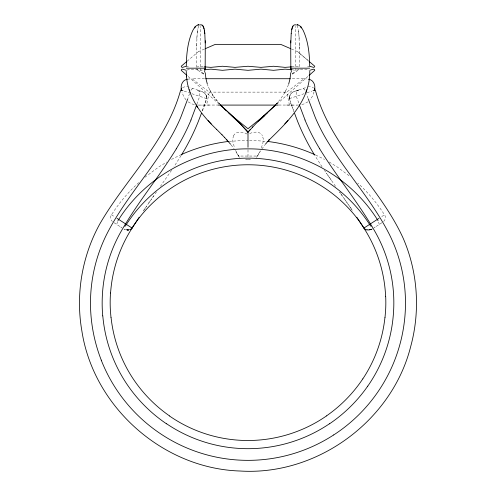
<?xml version="1.0" encoding="UTF-8"?>
<svg xmlns="http://www.w3.org/2000/svg" width="496" height="496" viewBox="0 0 496 496"><rect width="100%" height="100%" fill="white"/><g stroke="black" fill="none" stroke-linecap="round" stroke-linejoin="round"><path stroke-width="0.37" stroke-dasharray="2.48 1.86" d="M299.206 66.737L299.305 44.361L298.846 33.592A32.19 21.632 -90 0 0 298.394 29.983L298.108 28.619A12.102 8.134 90 0 0 297.792 27.466L297.222 26.096M198.778 26.096L198.208 27.466A12.096 8.128 90 0 0 197.892 28.619L197.613 29.989A32.19 21.632 -90 0 0 197.166 33.523L196.695 44.361L196.794 66.737M196.683 46.19L196.689 45.086M196.695 44.361L196.707 43.636M299.169 69.093L298.648 69.893M204.55 78.721L192.033 78.721L209.244 92.12L206.584 105.04M197.675 29.642L197.743 29.301M314.055 91.903L312.375 96.379L309.988 99.932M189.553 93.589L187.941 98.363M205.964 100.254L201.996 111.767C204.259 105.481 211.215 94.104 200.973 91.19L189.832 87.457M196.869 104.241C197.718 100.08 202.827 93.13 197.501 90.03L200.062 91.276L197.501 90.03M288.443 84.742L284.778 92.802L285.87 90.793M261.417 147.889L263.041 142.278A17.106 17.106 0 0 0 263.221 140.858L263.271 139.432A10.689 10.689 0 0 0 263.215 138.576L262.372 135.656M117.49 221.545L116.777 224.471M233.628 135.656L232.785 138.576A10.689 10.689 0 0 0 232.729 139.432L232.779 140.858A17.106 17.106 0 0 0 232.959 142.278L234.583 147.889M138.756 182.627C128.073 192.287 118.662 203.416 110.999 215.611C110.186 217.632 110.782 220.05 112.363 221.52M190.861 90.322L192.597 88.387M256.165 157.418L256.971 156.705A3.528 3.528 0 0 0 257.461 156.048L259.724 151.801A52.526 52.526 0 0 0 260.394 150.356M235.606 150.356A52.526 52.526 0 0 0 236.276 151.795L238.539 156.048L257.43 156.048L258.187 154.771M284.977 92.43L280.06 99.665L275.212 105.22M257.449 156.048L260.667 150.815M181.071 155.651L173.947 166.786M143.332 210.967L144.305 209.523M143.815 210.242L146.742 205.921M145.278 208.078L156.476 191.921M171.622 170.252L160.487 186.242M148.707 203.05L151.677 198.76M152.675 197.334L153.673 195.908M261.783 149.091L264.945 144.826M383.637 221.52C385.218 220.05 385.814 217.632 385.001 215.611C377.475 203.62 368.243 192.671 357.796 183.123M275.683 104.706L278.12 102.015L276.191 104.148M379.223 224.471L378.51 221.545M276.88 104.098L307.892 76.458M187.091 61.244L198.295 51.714M144.919 177.27L158.615 167.071L166.83 161.987M209.244 92.12L286.756 92.12L303.967 78.721L291.45 78.721M307.997 101.785L304.426 103.794L301.655 104.619M298.015 70.333L294.593 72.639A30.132 11.265 -37.1 0 1 293.942 73.067L292.249 74.059L291.729 73.216L292.225 74.065L295.194 70.32L295.194 26.35M381.722 216.585L384.555 214.756M381.945 222.716L374.536 227.497M375.298 227.007L373.996 227.41M372.527 228.799L370.202 229.859L366.408 229.908L368.894 230.119L372.527 228.799L369.545 230.02L366.389 229.915L370.202 229.859L371.988 229.121M182.528 87.532L185.845 86.515L188.058 86.868M171.473 159.408L180.321 155.037M298.499 90.03L295.938 91.276L298.499 90.03C293.173 93.13 298.282 100.08 299.131 104.241M249.662 133.641L250.548 133.244A14.905 14.905 0 0 1 253.332 132.395L255.992 132.122L258.552 132.494A6.516 6.516 0 0 1 262.396 135.644M198.257 51.727L204.65 48.961M129.623 229.611L128.39 230.132L125.798 229.859L124.012 229.121M295.027 91.19C284.648 94.221 292.088 105.288 294.004 111.767C292.032 105.295 284.723 94.228 295.027 91.19L306.168 87.457M129.388 229.772L128.39 230.132L124.583 229.406M289.484 98.605L304.116 93.707M306.956 92.758L311.773 91.14M187.017 70.103C192.646 67.512 198.617 71.244 204.271 69.694M307.582 66.879L308.983 66.464M196.397 67.09L200.806 66.253L204.271 66.848M187.531 79.18L192.163 78.721M291.729 66.848L295.194 66.253L299.603 67.09M307.942 86.868L310.155 86.515L313.472 87.532M303.403 88.387L305.139 90.322M229.084 141.372L248 140.232M367.803 230.008L370.202 229.859M249.091 159.532L246.909 159.532M296.856 105.084L298.518 105.028M202.529 105.084L209.492 105.04M199.101 105.084L217.279 105.04M278.721 105.04L296.899 105.084M286.508 105.04L293.471 105.084M126.92 230.001L128.197 230.008L125.798 229.859L129.611 229.915L125.81 229.865M249.519 140.256L266.916 141.372M303.837 78.721L308.469 79.18M197.482 105.028L199.144 105.084M122.004 227.41L120.702 227.007M291.729 69.694C297.383 71.244 303.354 67.512 308.983 70.103M194.345 104.619L191.574 103.794L188.003 101.785M187.017 66.464L188.418 66.879M184.227 91.14L189.044 92.758M191.884 93.707L206.516 98.605C207.44 95.071 204.011 92.182 200.973 91.19M291.35 48.961L297.743 51.727L308.909 61.244L297.705 51.714M315.679 155.037L324.527 159.408M247.188 134.1L245.452 133.244A14.905 14.905 0 0 0 242.668 132.395L240.008 132.122L237.448 132.494A6.516 6.516 0 0 0 233.604 135.644M329.17 161.987L337.385 167.071L350.505 176.805M197.966 70.314L201.407 72.639A30.132 11.265 37.1 0 0 202.058 73.067L203.751 74.059L204.271 73.216L203.775 74.065L200.806 70.32L200.806 26.35M111.445 214.756L114.278 216.585M114.055 222.716L121.464 227.497M197.78 70.19L197.352 69.893M197.365 69.899L196.825 68.801L196.831 69.167M239.835 157.418L239.029 156.705A3.528 3.528 0 0 1 238.539 156.048L235.333 150.815M188.108 76.458L219.12 104.098M219.976 104.315L213.875 96.912M220.317 104.706L213.726 96.72L214.049 97.173L209.386 89.274M186.012 99.932L183.625 96.379L181.945 91.903M231.055 144.826L234.217 149.091M339.661 192.113L340.33 193.062L339.524 191.921M335.513 186.242L324.378 170.252M340.659 193.533L349.258 205.921M341.329 194.482L343.325 197.334M330.305 178.845L331.303 180.265M329.307 177.419L326.337 173.129M344.317 198.76L350.722 208.078M350.232 207.359L352.668 210.967M351.211 208.797L352.185 210.242M322.053 166.786L314.929 155.651M212.815 95.375L213.106 95.827L211.959 94.017M237.813 154.771L238.551 156.048M210.13 90.793L211.135 92.622M209.467 89.435L207.979 85.932M207.557 84.742L208.041 86.112M308.059 98.363L306.447 93.589M289.416 105.04L286.756 92.12M298.84 33.517L298.846 33.592A32.166 21.613 90 0 0 298.394 29.983M299.293 43.636L299.305 44.361M299.311 45.086L299.317 46.19M299.317 47.3L299.317 48.403M248 149.736L248 157.542M250.474 159.34A14.248 14.248 0 0 1 249.091 159.396M294.593 72.639A27.968 10.459 -37.1 0 1 293.706 73.222M299.076 36.698A81.139 54.523 -90 0 1 299.169 38.645M246.909 159.396A14.248 14.248 0 0 1 245.526 159.34M202.294 73.222A27.968 10.459 37.1 0 1 201.407 72.639M196.831 38.645A81.139 54.523 -90 0 1 196.924 36.698M197.166 33.523A32.166 21.613 90 0 1 197.606 29.983M289.602 97.557L289.559 98.586L289.769 95.468L289.602 97.557M206.33 96.497L206.231 95.468L206.441 98.586L206.33 96.497"/><path stroke-width="0.74" d="M205.164 68.175L205.288 44.367L204.798 33.536M291.202 33.536L290.712 44.367L290.83 68.175M186.291 66.185C186.465 54.083 187.674 41.614 192.789 30.498C194.122 28.105 195.883 24.905 198.989 24.8M290.73 42.923L290.743 42.197M290.755 41.472L290.774 40.753M309.771 71.288C310.217 100.161 287.978 121.619 268.863 140.194L269.272 139.729L265.41 144.231M205.158 68.361L204.594 72.081M290.786 72.621L290.055 78.69L288.653 84.146M385.039 317.304L385.609 310.372A134.887 134.887 0 0 0 385.69 296.459M314.427 90.303C315.865 85.709 313.695 79.887 308.469 79.18M296.236 25.073A4.427 2.976 -90 0 0 295.194 24.806A4.365 3.236 -90 0 0 293.936 25.135A3.559 2.641 -90 0 0 292.987 26.09L292.349 27.472A12.14 9.002 -90 0 0 292.001 28.632L291.698 30.002A32.345 23.982 -90 0 0 291.208 33.536M291.766 29.655L291.84 29.314M305.927 92.392L306.832 89.708M187.736 98.958L180.594 117.788A190.427 190.408 -75.4 0 1 171.368 136.381C151.683 170.798 123.702 199.987 106.032 235.625A154.219 154.213 -2.1 0 0 91.047 316.194A158.236 158.224 -4.5 0 0 101.277 360.139M196.67 104.811L190.96 119.976M201.401 113.404L198.295 121.526A223.312 223.312 0 0 1 184.63 149.674L181.431 155.056M292.739 26.517L292.987 26.083M117.949 220.683C145.241 176.564 196.125 148.484 248 148.868C299.875 148.484 350.759 176.564 378.051 220.683M176.297 148.85C158.726 177.5 136.859 203.36 120.367 232.705A144.33 144.317 1.2 0 0 102.257 297.922A143.282 143.276 -0.1 0 0 102.722 315.89M139.004 217.49L130.516 230.64A137.665 137.665 0 0 0 110.577 292.993M126.554 224.508L124.905 226.331M181.083 89.075L181.703 88.251M195.306 26.722L194.351 27.894L195.368 26.648M275.664 104.724L255.657 123.876L248 132.147L248 147.269M250.052 129.766L248 132.153L240.535 124.068L228.6 112.821M252.328 127.305L252.762 126.84M284.797 123.895L287.947 120.54M264.777 115.283L259.048 120.633L264.759 115.295M267.58 112.66L258.546 121.074M275.733 105.121L261.373 117.912L248 128.718L234.627 117.912L220.267 105.121M309.039 75.435L314.78 70.32L314.458 69.446L313.491 69.155L309.684 70.32M186.515 61.74L181.22 66.253L181.542 67.09L182.509 67.369L186.316 66.253M379 218.345L363.884 228.098L365.843 229.716M130.157 229.716L132.116 228.098L117 218.345M205.363 48.658L215.307 44.361L280.693 44.361L290.637 48.658M181.003 154.715C196.001 147.969 212.003 143.443 228.327 141.459M313.05 90.718L315.313 89.956C330.522 147.033 379.31 185.696 403.211 238.322C417.855 272.106 420.41 310.781 410.762 346.282C392.1 421.036 317.018 475.912 240.126 471.014C163.116 468.695 93.484 407.073 81.865 330.9C75.516 294.649 81.939 256.401 99.69 224.167C125.693 178.858 166.637 141.664 180.687 89.956L182.95 90.718M187.531 79.18C182.305 79.887 180.135 85.709 181.573 90.303M197.947 24.943L198.846 24.812M204.271 69.694L210.93 69.155L222.475 70.32L235.005 69.155L248 70.32L260.995 69.155L273.525 70.32L285.07 69.155L291.729 69.694M291.729 66.848L285.07 67.369L273.525 66.253L260.995 67.369L248 66.253L235.005 67.369L222.475 66.253L210.93 67.369L204.271 66.848M186.267 68.175L205.201 68.175M290.799 68.175L309.727 68.175M205.84 78.721L290.16 78.721M217.856 105.084L278.144 105.084M297.011 24.8C300.117 24.905 301.878 28.105 303.211 30.498C308.326 41.614 309.535 54.083 309.709 66.185M267.673 141.459C283.997 143.443 299.999 147.969 314.997 154.715M297.154 24.812L297.947 24.918M309.684 66.253L313.491 67.369L314.458 67.09L314.78 66.253L309.485 61.74M186.316 70.32L182.509 69.155L181.542 69.446L181.22 70.32L186.961 75.435M199.764 25.073A4.427 2.976 90 0 1 200.806 24.806A4.365 3.236 90 0 1 202.064 25.135L202.176 25.209A3.559 2.641 -90 0 1 203.013 26.09L203.651 27.472A12.14 9.002 -90 0 1 203.999 28.632L204.302 30.002A32.321 23.963 90 0 1 204.792 33.536A32.345 23.982 -90 0 0 204.309 30.002M371.095 226.331L369.446 224.508M224.186 108.63L225.816 110.224M216.634 129.394L222.028 134.8M216.678 129.437C201.835 115.432 188.263 97.892 186.539 76.824M220.317 104.706L240.343 123.876L248 132.147L245.948 129.766M221.985 134.757L224.638 137.491M208.053 120.54L211.246 123.932M224.595 137.454L230.59 144.231M226.728 139.729L227.137 140.194M300.632 26.648L301.649 27.894L300.694 26.722M314.297 88.251L314.917 89.075M356.996 217.49L365.484 230.64A137.671 137.671 0 0 1 385.621 296.465M196.49 105.567L197.699 107.465M319.703 148.85C337.274 177.506 359.141 203.36 375.633 232.705A144.249 144.237 -5.6 0 1 393.241 315.89A145.309 145.297 1 0 1 367.759 386.148M314.569 155.056L313.131 152.669A224.62 224.62 0 0 1 297.674 121.539L294.599 113.404M203.261 26.517L203.013 26.083A3.565 2.647 90 0 0 202.064 25.129M305.04 119.976L299.33 104.811M308.264 98.958L315.406 117.788A190.439 190.414 75.3 0 0 324.632 136.381C344.174 170.519 371.833 199.522 389.552 234.782A154.07 154.064 -3.1 0 1 404.928 316.194A158.236 158.23 2.8 0 1 391.815 367.102A157.722 157.709 4.8 0 1 333.684 434.961M189.168 89.708L189.274 90.018M189.949 92.033L190.067 92.38M207.347 84.146L205.945 78.69L205.214 72.621M291.406 72.081L290.842 68.361M110.961 317.304L110.391 310.372A134.906 134.906 0 0 1 110.515 292.987M186.539 76.855L186.229 71.288M205.226 40.753L205.245 41.472M205.257 42.197L205.27 42.923M292.001 28.632A12.146 9.009 90 0 1 292.349 27.472M203.651 27.472A12.146 9.009 90 0 1 203.999 28.632M131.979 228.011A138.043 138.043 0 0 1 364.021 228.011M126.412 224.415A144.671 144.671 0 0 1 369.588 224.415M384.958 317.291A137.33 137.33 0 0 1 362.818 378.894M362.793 378.882A139.041 139.041 0 0 1 326.461 415.908M326.48 415.933A136.14 136.14 0 0 1 298.945 430.695A137.708 137.708 0 0 1 169.483 415.989M169.539 415.908A139.041 139.041 0 0 1 131.31 375.962A137.33 137.33 0 0 1 111.042 317.297M319.722 148.837A215.518 215.487 74.8 0 1 304.984 120.001M367.741 386.136A147.064 147.058 4.8 0 1 329.474 423.832M329.437 423.776A145.502 145.489 3.9 0 1 166.575 423.758M166.532 423.832A147.064 147.058 -3.6 0 1 126.238 383.16A145.309 145.297 -4.8 0 1 102.796 315.884M191.01 120.001A215.462 215.419 -73.7 0 1 176.272 148.837M333.672 434.942A157.133 157.12 4.1 0 1 159.191 432.847A157.722 157.709 -3.9 0 1 101.24 360.158"/></g></svg>
